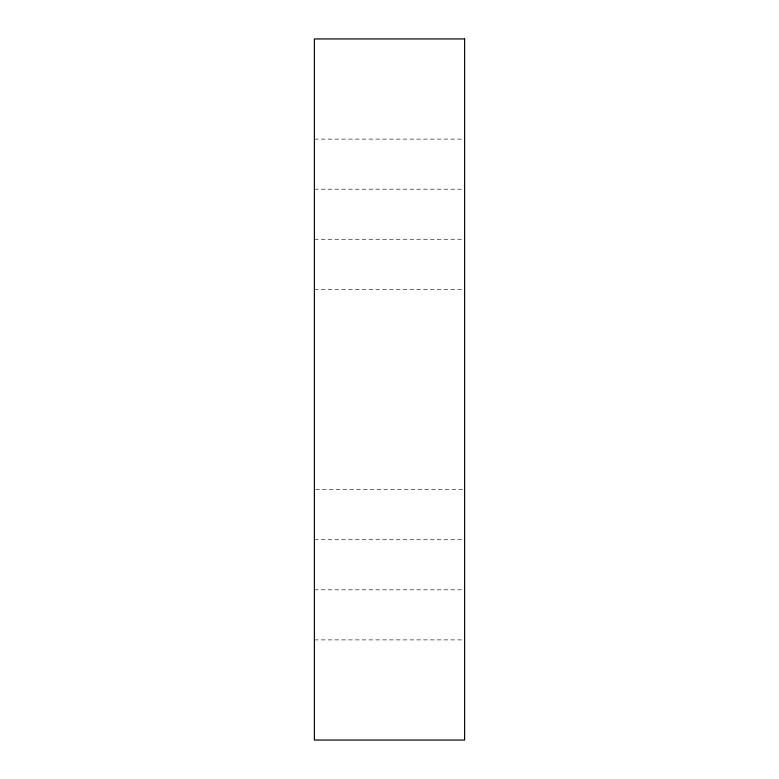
<?xml version="1.0" encoding="UTF-8"?>
<svg xmlns="http://www.w3.org/2000/svg" width="779" height="779" viewBox="0 0 779 779"><rect width="100%" height="100%" fill="white"/><g stroke="black" fill="none" stroke-linecap="round" stroke-linejoin="round"><path stroke-width="0.58" stroke-dasharray="3.9 2.92" d="M314.385 139.11L463.408 139.11M314.385 189.19L463.408 189.19M314.385 239.26L463.408 239.26M314.385 289.34L463.408 289.34M315.592 489.66L463.408 489.66M314.385 539.74L463.408 539.74M314.385 589.81L463.408 589.81M314.385 639.89L463.408 639.89"/><path stroke-width="1.17" d="M464.615 38.95L314.385 38.95L314.385 740.05L464.615 740.05L464.615 38.95"/></g></svg>
